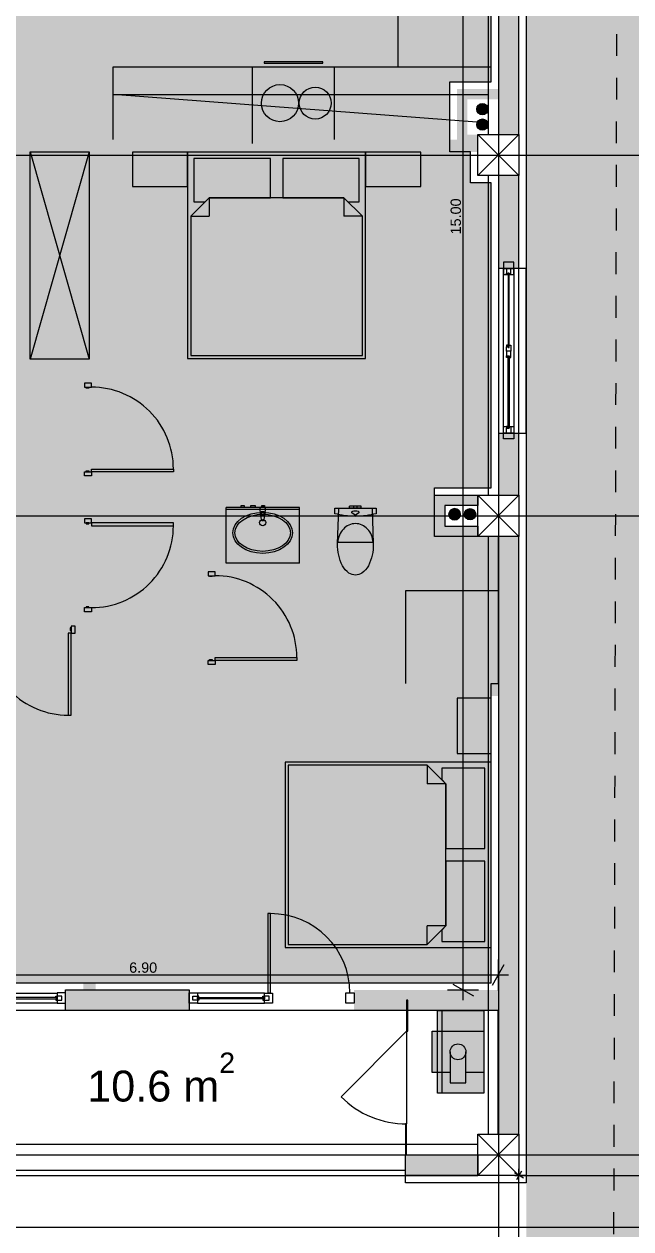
# Model space of a CAD drawing. Header units: millimetres. Extents: x 475616349 to 476941521, y 4620115302 to 4621446928.
# Drawn here: x 476534604 to 476540494, y 4620382345 to 4620394034 of the extents above; entities that cross this region are included whole.
import ezdxf

# ---------------------------------------------------------------- set-up
doc = ezdxf.new("R2010")
doc.units = ezdxf.units.MM
doc.header["$MEASUREMENT"] = 0
doc.set_wipeout_variables(frame=1)
doc.linetypes.add('Dashed', pattern=[423.333333, 211.666667, -211.666667])
doc.linetypes.add('Wipeout_Contour', pattern=[1000, 0, -1000])
for name, color, linetype, lineweight in [('2D Drafting - General_Pen_No__1_Pen_No__7', 7, 'Continuous', 0), ('2D Drafting - General_Pen_No__250_Pen_No__7_Pen_No__250', 7, 'Continuous', 0), ('2D Drafting - General_Pen_No__250_Pen_No__7_Pen_No__7', 7, 'Continuous', 0), ('2D Drafting - General_Pen_No__7_Pen_No__7_Pen_No__7', 7, 'Continuous', 0), ('Doors_Pen_No__7_Pen_No__7_Pen_No__7', 7, 'Continuous', 0), ('G-Anno-Nplt_Pen_No__151', 151, 'Continuous', 0), ('G-Anno-Nplt_Pen_No__4', 7, 'Continuous', 0), ('gegmebi_Pen_No__1_Pen_No__7', 7, 'Continuous', 0), ('Interior - Furniture _Pen_No__7', 7, 'Continuous', 0), ('kar-panjara_Pen_No__7_Pen_No__7_Pen_No__7', 7, 'Continuous', 0), ('New_0_Pen_No__5', 5, 'Continuous', 0), ('New_0_Pen_No__7', 7, 'Continuous', 0), ('New_2D Drafting - General_Pen_No__250_Pen_No__7_Pen_No__255', 255, 'Continuous', 0), ('New_2D Drafting - General_Pen_No__250_Pen_No__7_Pen_No__7', 7, 'Continuous', 0), ('New_Doors_Pen_No__7_Pen_No__7_Pen_No__250', 7, 'Continuous', 0), ('New_Interior - Furniture _Pen_No__250', 7, 'Continuous', 0), ('New_New_0_Pen_No__41_Pen_No__7', 7, 'Continuous', 0), ('New_New_Interior - Furniture _Pen_No__41_Pen_No__7', 7, 'Continuous', 0), ('New_reg_nak_Pen_No__250', 7, 'Continuous', 0), ('New_reg_nak_Pen_No__7', 7, 'Continuous', 0), ('New_Structural - Bearing_Pen_No__250', 7, 'Continuous', 0), ('New_zoma_Pen_No__1', 1, 'Continuous', 0), ('shaxtebi da milebi_Pen_No__1_Pen_No__1_Pen_No__1', 1, 'Continuous', 0), ('zoma_Pen_No__4', 7, 'Continuous', 0), ('zoma_Pen_No__5_Pen_No__5', 5, 'Continuous', 0)]:
    doc.layers.add(name, color=color, linetype=linetype, lineweight=lineweight)
for name, color, linetype, lineweight, true_color in [('New_0_Pen_No__26', 7, 'Continuous', 0, 0x719730), ('shaxtebi da milebi_Pen_No__5_Pen_No__250_Pen_No__252', 7, 'Continuous', 0, 0x666666), ('shaxtebi da milebi_Pen_No__5_Pen_No__5_Pen_No__252', 7, 'Continuous', 0, 0x666666)]:
    doc.layers.add(name, color=color, linetype=linetype, lineweight=lineweight, true_color=true_color)
doc.layers.add('New_zoma', color=7, linetype='Continuous')
doc.layers.add('zoma', color=7, linetype='Continuous')
doc.styles.add('GENERATED_STYLE_1', font='arial.ttf')
doc.styles.add('GENERATED_STYLE_2', font='arial.ttf')
doc.dimstyles.new('GENERATED_STYLE__34', dxfattribs={"dimtxt": 300, "dimasz": 64.421331, "dimexe": 0.18, "dimexo": 3, "dimgap": 0.09, "dimtad": 1, "dimtih": 1, "dimtoh": 1, "dimlfac": 0.001, "dimzin": 0, "dimdsep": 46, "dimtxsty": 'GENERATED_STYLE_1', "dimblk": 'ARROWHEAD_2', "dimblk1": 'ARROWHEAD_2', "dimblk2": 'ARROWHEAD_2', "dimcen": 0.09, "dimclrd": 1, "dimclre": 1, "dimclrt": 1, "dimadec": 0, "dimazin": 0, "dimtfac": 1, "dimtdec": 4, "dimtmove": 0, "dimatfit": 3, "dimfxl": 1, "dimtolj": 1, "dimtzin": 0, "dimarcsym": 0})
doc.dimstyles.new('GENERATED_STYLE__41', dxfattribs={"dimtxt": 100, "dimasz": 152, "dimexe": 0.18, "dimexo": 3, "dimgap": 0.09, "dimtad": 1, "dimtih": 1, "dimtoh": 1, "dimlfac": 0.001, "dimzin": 0, "dimdsep": 46, "dimtxsty": 'GENERATED_STYLE_2', "dimblk": 'ARROWHEAD_2', "dimblk1": 'ARROWHEAD_2', "dimblk2": 'ARROWHEAD_2', "dimcen": 0.09, "dimclrd": 7, "dimclre": 7, "dimclrt": 7, "dimadec": 0, "dimazin": 0, "dimtfac": 1, "dimtdec": 4, "dimtmove": 0, "dimatfit": 3, "dimfxl": 1, "dimtolj": 1, "dimtzin": 0, "dimarcsym": 0})
doc.dimstyles.new('GENERATED_STYLE__43', dxfattribs={"dimtxt": 100, "dimasz": 152, "dimexe": 0.18, "dimexo": 3, "dimgap": 0.09, "dimtad": 1, "dimlfac": 0.001, "dimzin": 0, "dimdsep": 46, "dimtxsty": 'GENERATED_STYLE_2', "dimblk": 'ARROWHEAD_2', "dimblk1": 'ARROWHEAD_2', "dimblk2": 'ARROWHEAD_2', "dimcen": 0.09, "dimclrd": 7, "dimclre": 7, "dimclrt": 7, "dimadec": 0, "dimazin": 0, "dimtfac": 1, "dimtdec": 4, "dimtmove": 0, "dimatfit": 3, "dimfxl": 1, "dimtolj": 1, "dimtzin": 0, "dimarcsym": 0})
doc.dimstyles.new('GENERATED_STYLE__53', dxfattribs={"dimtxt": 279.999995, "dimasz": 64.421331, "dimexe": 0.18, "dimexo": 3, "dimgap": 0.09, "dimtad": 1, "dimlfac": 0.001, "dimzin": 0, "dimdsep": 46, "dimtxsty": 'GENERATED_STYLE_1', "dimblk": 'ARROWHEAD_2', "dimblk1": 'ARROWHEAD_2', "dimblk2": 'ARROWHEAD_2', "dimcen": 0.09, "dimclrd": 1, "dimclre": 1, "dimclrt": 1, "dimadec": 0, "dimazin": 0, "dimtfac": 1, "dimtdec": 4, "dimtmove": 2, "dimatfit": 3, "dimfxl": 1, "dimtolj": 1, "dimtzin": 0, "dimarcsym": 0})

# ---------------------------------------------------------------- blocks, each defined once
blk = doc.blocks.new('*D1278', base_point=(476577134, 4620325126))
at = {"layer": 'New_zoma_Pen_No__1', "color": 1, "linetype": 'Continuous', "lineweight": 0, "transparency": 16777216}
for p, q in [((476539366, 4620382863), (476539407, 4620382863)), ((476539432, 4620382906), (476539383, 4620382821)), ((476539407, 4620382800), (476539407, 4620382927)), ((476539407, 4620382863), (476554645, 4620382863)), ((476554621, 4620382821), (476554670, 4620382906)), ((476554645, 4620382800), (476554645, 4620382927)), ((476554645, 4620382863), (476554687, 4620382863))]:
    blk.add_line(p, q, dxfattribs=at)
at = {"color": 254, "linetype": 'Wipeout_Contour', "lineweight": 0, "ltscale": 18579574511.3233, "transparency": 16777216}
blk.add_wipeout([(476546463, 4620382873), (476547589, 4620382873), (476547589, 4620383273), (476546463, 4620383273)], dxfattribs=at).dxf.layer = 'New_zoma'
at = {"layer": 'New_zoma_Pen_No__1', "color": 1, "lineweight": 0, "transparency": 16777216, "insert": (476546513, 4620382923), "char_height": 300, "attachment_point": 7, "style": 'GENERATED_STYLE_1'}
blk.add_mtext('\\A1;{\\pql;\\fArial|b0|i0|c0|p34;15.24}', dxfattribs=at)
blk = doc.blocks.new('ARROWHEAD_2')
at = {"color": 0, "linetype": 'Continuous', "lineweight": 0}
for p, q in [((0, 0), (-1, 0)), ((-0.378, -0.655), (0.378, 0.655))]:
    blk.add_line(p, q, dxfattribs=at)
blk = doc.blocks.new('*D1919', base_point=(476577134, 4620325126))
at = {"layer": 'zoma_Pen_No__4', "color": 7, "linetype": 'Continuous', "lineweight": 0, "transparency": 16777216}
for p, q in [((476532307, 4620384659), (476532307, 4620384959)), ((476539207, 4620384659), (476539207, 4620384959)), ((476532365, 4620384909), (476532250, 4620384709)), ((476539149, 4620384709), (476539265, 4620384909)), ((476532210, 4620384809), (476532307, 4620384809)), ((476532307, 4620384809), (476539207, 4620384809)), ((476539207, 4620384809), (476539305, 4620384809))]:
    blk.add_line(p, q, dxfattribs=at)
at = {"layer": 'zoma_Pen_No__4', "color": 7, "lineweight": 0, "transparency": 16777216, "insert": (476535624, 4620384829), "char_height": 100, "attachment_point": 7, "style": 'GENERATED_STYLE_2'}
blk.add_mtext('\\A1;{\\pql;\\fArial CYR|b0|i0|c204|p34;6.90}', dxfattribs=at)
blk = doc.blocks.new('*D1920', base_point=(476577134, 4620325126))
at = {"layer": 'zoma_Pen_No__4', "color": 7, "linetype": 'Continuous', "lineweight": 0, "transparency": 16777216}
for p, q in [((476538965, 4620399606), (476538765, 4620399721)), ((476538865, 4620399663), (476538865, 4620399761)), ((476539015, 4620399663), (476538715, 4620399663)), ((476538865, 4620384663), (476538865, 4620399663)), ((476539015, 4620384663), (476538715, 4620384663)), ((476538765, 4620384721), (476538965, 4620384606)), ((476538865, 4620384566), (476538865, 4620384663))]:
    blk.add_line(p, q, dxfattribs=at)
at = {"layer": 'zoma_Pen_No__4', "color": 7, "lineweight": 0, "transparency": 16777216, "insert": (476538845, 4620391993), "char_height": 100, "attachment_point": 7, "rotation": 90, "style": 'GENERATED_STYLE_2'}
blk.add_mtext('\\A1;{\\pql;\\fArial CYR|b0|i0|c204|p34;15.00}', dxfattribs=at)
blk = doc.blocks.new('*D2346', base_point=(476577134, 4620325126))
at = {"layer": 'New_zoma_Pen_No__1', "color": 1, "linetype": 'Continuous', "lineweight": 0, "transparency": 16777216}
for p, q in [((476539471, 4620382863), (476539344, 4620382863)), ((476539450, 4620382839), (476539365, 4620382888)), ((476539407, 4620382863), (476539407, 4620382905)), ((476539407, 4620376864), (476539407, 4620382863)), ((476539471, 4620376864), (476539344, 4620376864)), ((476539365, 4620376889), (476539450, 4620376840)), ((476539407, 4620376823), (476539407, 4620376864))]:
    blk.add_line(p, q, dxfattribs=at)
at = {"color": 254, "linetype": 'Wipeout_Contour', "lineweight": 0, "ltscale": 18579562247.17355, "transparency": 16777216}
blk.add_wipeout([(476539401, 4620380375), (476539401, 4620381220), (476539021, 4620381220), (476539021, 4620380375)], dxfattribs=at).dxf.layer = 'New_zoma'
at = {"layer": 'New_zoma_Pen_No__1', "color": 1, "lineweight": 0, "transparency": 16777216, "insert": (476539351, 4620380425), "char_height": 280, "attachment_point": 7, "rotation": 90, "style": 'GENERATED_STYLE_1'}
blk.add_mtext('\\A1;{\\pql;\\fArial|b0|i0|c0|p34;6.00}', dxfattribs=at)

msp = doc.modelspace()

# ---------------------------------------------------------------- hatches: boundary and pattern name
at = {"layer": '2D Drafting - General_Pen_No__250_Pen_No__7_Pen_No__7', "linetype": 'Continuous', "lineweight": 0}
for points in [[(476539407.131, 4620399463.476), (476539407.131, 4620392963.476), (476539207.131, 4620392963.476), (476539207.131, 4620399463.476)], [(476538807.131, 4620393403.664), (476538807.131, 4620392960.516), (476538807.131, 4620392860.353), (476539007.131, 4620392860.353), (476539007.131, 4620392960.516), (476538907.131, 4620392960.516), (476538907.131, 4620393013.476), (476538907.131, 4620393113.476), (476538907.131, 4620393303.476), (476539207.131, 4620393303.476), (476539207.131, 4620393403.664)], [(476539207.131, 4620392563.476), (476539407.131, 4620392563.476), (476539407.131, 4620391663.731), (476539207.131, 4620391663.731)], [(476539207.131, 4620390063.729), (476539407.131, 4620390063.729), (476539407.131, 4620389463.476), (476539207.131, 4620389463.476)], [(476538687.131, 4620389463.476), (476539007.131, 4620389463.476), (476539007.131, 4620389363.564), (476538687.131, 4620389363.564), (476538687.131, 4620389163.476), (476539007.131, 4620389163.476), (476539007.131, 4620389063.476), (476538687.131, 4620389063.476), (476538586.943, 4620389063.476), (476538586.943, 4620389463.476)], [(476539207.131, 4620389063.476), (476539407.131, 4620389063.476), (476539407.131, 4620383263.476), (476539207.131, 4620383263.476)], [(476536206.514, 4620384663.472), (476536206.514, 4620384463.472), (476535006.703, 4620384463.472), (476535006.703, 4620384663.472)], [(476537806.514, 4620384463.472), (476539206.939, 4620384463.472), (476539206.939, 4620384663.472), (476537806.514, 4620384663.472)], [(476538317.142, 4620384563.476), (476538317.142, 4620384263.472), (476538327.142, 4620384263.472), (476538327.142, 4620384563.476)], [(476538307.131, 4620383363.473), (476538307.131, 4620383063.476), (476538317.131, 4620383063.476), (476538317.131, 4620383363.473)], [(476539007.131, 4620382863.476), (476538307.13, 4620382863.476), (476538307.13, 4620383063.476), (476539007.131, 4620383063.476)]]:
    msp.add_hatch(color=7, dxfattribs=at).paths.add_polyline_path(points)
at = {"layer": 'G-Anno-Nplt_Pen_No__151', "linetype": 'Continuous', "lineweight": 0, "true_color": 0x1f2f3f}
h = msp.add_hatch(color=169, dxfattribs=at)
h.paths.add_polyline_path([(476528307.131, 4620392663.476), (476528307.131, 4620389115.315), (476528377.131, 4620389115.315), (476528377.131, 4620383133.477), (476532037.131, 4620383133.477), (476532037.131, 4620383333.476), (476532237.131, 4620383333.476), (476532237.131, 4620384733.472), (476539137.131, 4620384733.472), (476539137.131, 4620387635.125), (476539207.131, 4620387635.125), (476539207.131, 4620389063.476), (476538586.943, 4620389063.476), (476538586.943, 4620389463.476), (476538586.943, 4620389533.476), (476539137.131, 4620389533.476), (476539137.131, 4620391557.784), (476539137.13, 4620392493.476), (476538937.131, 4620392493.476), (476538937.131, 4620392793.476), (476538737.131, 4620392793.476), (476538737.131, 4620393473.664), (476539137.13, 4620393473.664), (476539137.13, 4620399393.476), (476538937.131, 4620399393.476), (476538937.131, 4620399593.476), (476532577.131, 4620399593.476), (476532577.131, 4620392493.476), (476532397.131, 4620392493.476), (476532397.131, 4620392563.476), (476532206.863, 4620392563.476), (476532206.863, 4620392493.476), (476532206.863, 4620392266.734), (476531516.943, 4620392266.734), (476531516.943, 4620392663.476)])
h.paths.add_polyline_path([(476532507.131, 4620389063.476), (476532107.131, 4620389063.476), (476532107.131, 4620389463.476), (476532507.131, 4620389463.476)], flags=0)
at = {"layer": 'New_0_Pen_No__26', "linetype": 'Continuous', "lineweight": 0, "true_color": 0x384b18}
msp.add_hatch(color=79, dxfattribs=at).paths.add_polyline_path([(476554621.262, 4620445127.86), (476554627.882, 4620427983.348), (476538655.719, 4620427983.348), (476538655.719, 4620411683.348), (476554634.177, 4620411683.348), (476554637.714, 4620402523.13), (476554637.714, 4620380629.903), (476554637.272, 4620380629.903), (476554637.272, 4620378487.838, 0.012949757), (476553804.15, 4620378271.508, 0.061605958), (476550847.134, 4620377022.491), (476549280.082, 4620377022.491), (476539477.266, 4620377022.491), (476539477.211, 4620377022.491), (476528156.706, 4620377022.491), (476528156.706, 4620378552.269), (476539477.211, 4620378552.269), (476539477.211, 4620402523.13), (476532559.361, 4620402523.13), (476532559.361, 4620405717.052), (476490207.131, 4620405717.052), (476490207.131, 4620382163.476), (476485007.131, 4620382163.476), (476485007.131, 4620399770.68), (476441070.077, 4620399703.088, 0.040161798), (476444555.829, 4620400662.295, 0.026378818), (476450039.377, 4620403806.626, -0.031584176), (476452329.654, 4620405148.68, -0.096554113), (476454761.329, 4620405830.845, -0.037323798), (476456074.046, 4620405778.977, 0.000164223), (476456161.232, 4620405771.204, -0.000161508), (476456661.221, 4620405726.669, 0.010041272), (476460059.237, 4620405468.714, 0.030532622), (476463445.496, 4620405485.978, 0.073978584), (476468812.366, 4620406698.571, 0.061098294), (476473637.678, 4620409337.124, 0.02942608), (476476504.423, 4620411584.525, -0.145345202), (476478694.386, 4620415617.728), (476474783.207, 4620412952.901), (476471431.333, 4620410366.698, -0.060393974), (476467052.905, 4620408340.791, -0.09284429), (476459719.435, 4620407399.344, -0.040060251), (476456543.928, 4620407838.659, 0.228490375), (476448426.393, 4620405279.532, -0.167315252), (476438181.777, 4620401541.636, 0.134662448), (476431515.761, 4620400412.693, -0.082567786), (476428669.28, 4620399472.363, 0.091919875), (476424320.48, 4620397929.117, 0.035544569), (476422723.454, 4620396847.311, 0.008617236), (476421873.73, 4620396182.552, 0.00798598), (476421107.131, 4620395540.678, 0.012605413), (476419939.947, 4620394478.66, -0.182506676), (476417341.592, 4620392672.18, 0.016621804), (476405995.412, 4620390627.056), (476404013.581, 4620390445.613, 0.232278455), (476399242.9, 4620387482.791, -0.227844715), (476396858.731, 4620385351.063, 0.238962173), (476387731.793, 4620374868.355), (476375958.075, 4620374868.355), (476371235.274, 4620380118.079)])
at = {"layer": 'New_2D Drafting - General_Pen_No__250_Pen_No__7_Pen_No__255', "linetype": 'Continuous', "lineweight": 0}
for points in [[(476539065.511, 4620384463.471), (476538615.511, 4620384463.471), (476538615.511, 4620383663.471), (476539065.511, 4620383663.471)], [(476539065.511, 4620384263.472), (476538565.511, 4620384263.468), (476538565.515, 4620383863.472), (476538738.5, 4620383863.474), (476538738.501, 4620383763.471), (476538892.527, 4620383763.472), (476538892.526, 4620383863.475), (476539065.515, 4620383863.477)]]:
    msp.add_hatch(color=255, dxfattribs=at).paths.add_polyline_path(points)
at = {"layer": 'New_2D Drafting - General_Pen_No__250_Pen_No__7_Pen_No__7', "linetype": 'Continuous', "lineweight": 0}
for points in [[(476536284.078, 4620392913.476), (476539007.131, 4620392913.476), (476539007.131, 4620392793.476), (476533972.409, 4620392793.476), (476533972.409, 4620392913.476)], [(476534664.207, 4620390784.316), (476534664.207, 4620392793.476), (476534544.207, 4620392793.476), (476534544.207, 4620390784.316), (476534465.224, 4620390784.316), (476533969.07, 4620390784.316), (476533969.07, 4620390660.856), (476534465.224, 4620390660.856), (476535171.411, 4620390660.856), (476535171.411, 4620390550.856), (476535291.227, 4620390550.856), (476535291.227, 4620390660.856), (476535291.227, 4620390784.316)], [(476538586.943, 4620389343.476), (476538586.943, 4620389463.476), (476535292.961, 4620389463.476), (476535292.961, 4620389651.041), (476535173.781, 4620389651.041), (476535173.781, 4620389463.476), (476535173.44, 4620389463.476), (476535173.44, 4620389343.476), (476535173.781, 4620389343.476), (476535173.781, 4620389233.385), (476535292.961, 4620389233.385), (476535292.961, 4620389343.476), (476536335.667, 4620389343.476), (476536335.667, 4620388721.516), (476536506.63, 4620388721.516), (476536506.63, 4620389343.476)], [(476535298.099, 4620388333.395), (476535298.099, 4620384463.472), (476535178.099, 4620384463.472), (476535178.099, 4620388103.075), (476535099.115, 4620388103.075), (476535099.115, 4620388223.075), (476535178.099, 4620388223.075), (476535178.099, 4620388333.395)], [(476539207.131, 4620387635.125), (476539207.131, 4620387515.125), (476536334.811, 4620387515.125), (476536335.146, 4620387635.125), (476536335.667, 4620387635.125), (476536335.667, 4620387821.516), (476536506.63, 4620387821.516), (476536506.63, 4620387635.125)]]:
    msp.add_hatch(color=7, dxfattribs=at).paths.add_polyline_path(points)
at = {"layer": 'shaxtebi da milebi_Pen_No__1_Pen_No__1_Pen_No__1', "linetype": 'Continuous', "lineweight": 0}
for points in [[(476539052.131, 4620393113.476, 1), (476539052.131, 4620393003.476, 1)], [(476538877.131, 4620389278.353, 1), (476538987.131, 4620389278.353, 1)]]:
    msp.add_hatch(color=1, dxfattribs=at).paths.add_polyline_path(points)
at = {"layer": 'shaxtebi da milebi_Pen_No__5_Pen_No__5_Pen_No__252', "linetype": 'Continuous', "lineweight": 0, "true_color": 0x666666}
for points in [[(476539052.131, 4620393263.476, -1), (476539052.131, 4620393153.476, -1)], [(476538837.131, 4620389278.353, -1), (476538727.131, 4620389278.353, -1)]]:
    msp.add_hatch(color=251, dxfattribs=at).paths.add_polyline_path(points)

# ---------------------------------------------------------------- linework, layer by layer
at = {"layer": '2D Drafting - General_Pen_No__1_Pen_No__7', "color": 7, "linetype": 'Continuous', "lineweight": 0}
for p, q in [((476539407.131, 4620392563.476), (476539007.131, 4620392963.476)), ((476539007.131, 4620392563.476), (476539407.131, 4620392963.476)), ((476539407.131, 4620389063.476), (476539007.131, 4620389463.476)), ((476539007.131, 4620389063.476), (476539407.131, 4620389463.476)), ((476539407.131, 4620382863.476), (476539007.131, 4620383263.476)), ((476539007.131, 4620382863.476), (476539407.131, 4620383263.476))]:
    msp.add_line(p, q, dxfattribs=at)
at = {"layer": '2D Drafting - General_Pen_No__1_Pen_No__7', "color": 7, "linetype": 'Continuous', "lineweight": 0, "flags": 128}
for points in [[(476539407.131, 4620392963.476), (476539407.131, 4620399463.476), (476539107.131, 4620399463.476), (476539107.131, 4620392963.476)], [(476539407.131, 4620392563.476), (476539007.131, 4620392563.476), (476539007.131, 4620392963.476), (476539407.131, 4620392963.476)], [(476539407.131, 4620389463.476), (476539407.131, 4620392563.476), (476539107.131, 4620392563.476), (476539107.131, 4620389463.476)], [(476539407.131, 4620389063.476), (476539007.131, 4620389063.476), (476539007.131, 4620389463.476), (476539407.131, 4620389463.476)], [(476539407.131, 4620383263.476), (476539407.131, 4620389063.476), (476539107.131, 4620389063.476), (476539107.131, 4620383263.476)], [(476539407.131, 4620382863.476), (476539007.131, 4620382863.476), (476539007.131, 4620383263.476), (476539407.131, 4620383263.476)], [(476532507.131, 4620382863.476), (476539007.131, 4620382863.476), (476539007.131, 4620383163.476), (476532507.131, 4620383163.476)]]:
    msp.add_lwpolyline(points, close=True, dxfattribs=at)
at = {"layer": '2D Drafting - General_Pen_No__250_Pen_No__7_Pen_No__250', "color": 7, "linetype": 'Continuous', "lineweight": 0, "flags": 128}
for points in [[(476538687.131, 4620389463.476), (476539007.131, 4620389463.476), (476539007.131, 4620389363.564), (476538687.131, 4620389363.564), (476538687.131, 4620389163.476), (476539007.131, 4620389163.476), (476539007.131, 4620389063.476), (476538687.131, 4620389063.476), (476538586.943, 4620389063.476), (476538586.943, 4620389463.476)], [(476538317.142, 4620384563.476), (476538317.142, 4620384263.472), (476538327.142, 4620384263.472), (476538327.142, 4620384563.476)], [(476538307.131, 4620383363.473), (476538307.131, 4620383063.476), (476538317.131, 4620383063.476), (476538317.131, 4620383363.473)], [(476539007.131, 4620382863.476), (476538307.13, 4620382863.476), (476538307.13, 4620383063.476), (476539007.131, 4620383063.476)]]:
    msp.add_lwpolyline(points, close=True, dxfattribs=at)
at = {"layer": '2D Drafting - General_Pen_No__250_Pen_No__7_Pen_No__7', "color": 7, "linetype": 'Continuous', "lineweight": 0, "flags": 128}
msp.add_lwpolyline([(476536206.514, 4620384663.472), (476536206.514, 4620384463.472), (476535006.703, 4620384463.472), (476535006.703, 4620384663.472)], close=True, dxfattribs=at)
at = {"layer": '2D Drafting - General_Pen_No__7_Pen_No__7_Pen_No__7', "color": 7, "linetype": 'Continuous', "lineweight": 0, "flags": 128}
for points in [[(476534926.701, 4620384533.985), (476534276.701, 4620384534.013), (476534276.706, 4620384633.952), (476534926.706, 4620384633.924)], [(476536286.514, 4620384534.003), (476536936.514, 4620384534.031), (476536936.51, 4620384633.97), (476536286.51, 4620384633.942)]]:
    msp.add_lwpolyline(points, close=True, dxfattribs=at)
at = {"layer": '2D Drafting - General_Pen_No__7_Pen_No__7_Pen_No__7', "color": 7, "linetype": 'Continuous', "lineweight": 0}
for centre, radius, start, end in [((476535259.19, 4620389717.217), 794.311, 359.9985136, 90.0001951), ((476535259.19, 4620389167.209), 794.311, 269.9998049, 0.0014864), ((476536457.635, 4620387887.692), 794.311, 359.9985136, 90.0001951), ((476535032.939, 4620388123.61), 794.311, 179.9998049, 270.0014864), ((476536996.199, 4620384633.983), 770.311, 0.005711, 90.0025313)]:
    msp.add_arc(centre, radius, start, end, dxfattribs=at)
at = {"layer": 'Doors_Pen_No__7_Pen_No__7_Pen_No__7', "color": 7, "linetype": 'Continuous', "lineweight": 0, "flags": 128}
for points in [[(476535191.455, 4620390551.041), (476535191.454, 4620390511.53), (476535259.187, 4620390511.528), (476535259.188, 4620390551.039)], [(476535205.854, 4620390502.641), (476535205.854, 4620390511.53), (476535232.521, 4620390511.529), (476535232.521, 4620390502.64)], [(476535191.455, 4620389651.041), (476535191.456, 4620389690.552), (476535259.189, 4620389690.551), (476535259.188, 4620389651.039)], [(476535205.856, 4620389690.552), (476535205.856, 4620389699.441), (476535232.523, 4620389699.44), (476535232.523, 4620389690.551)], [(476535259.189, 4620389690.551), (476535259.19, 4620389717.217), (476536053.501, 4620389717.197), (476536053.501, 4620389690.53)], [(476535191.455, 4620389233.385), (476535191.456, 4620389193.874), (476535259.189, 4620389193.875), (476535259.188, 4620389233.386)], [(476535205.856, 4620389193.874), (476535205.856, 4620389184.985), (476535232.523, 4620389184.986), (476535232.523, 4620389193.875)], [(476535259.189, 4620389193.875), (476535259.19, 4620389167.209), (476536053.501, 4620389167.229), (476536053.501, 4620389193.896)], [(476536389.9, 4620388721.516), (476536389.898, 4620388682.005), (476536457.632, 4620388682.003), (476536457.633, 4620388721.514)], [(476536404.298, 4620388673.115), (476536404.298, 4620388682.004), (476536430.965, 4620388682.004), (476536430.965, 4620388673.115)], [(476535191.455, 4620388333.385), (476535191.454, 4620388372.896), (476535259.187, 4620388372.898), (476535259.188, 4620388333.386)], [(476535205.854, 4620388381.785), (476535205.854, 4620388372.896), (476535232.521, 4620388372.897), (476535232.521, 4620388381.786)], [(476535059.606, 4620388123.611), (476535032.939, 4620388123.61), (476535032.96, 4620387329.299), (476535059.626, 4620387329.3)], [(476535059.605, 4620388176.944), (476535050.716, 4620388176.944), (476535050.716, 4620388150.277), (476535059.605, 4620388150.277)], [(476535099.115, 4620388191.345), (476535059.604, 4620388191.344), (476535059.606, 4620388123.611), (476535099.117, 4620388123.612)], [(476536457.634, 4620387861.025), (476536457.635, 4620387887.692), (476537251.946, 4620387887.671), (476537251.945, 4620387861.004)], [(476536389.899, 4620387821.516), (476536389.9, 4620387861.027), (476536457.634, 4620387861.025), (476536457.633, 4620387821.514)], [(476536404.3, 4620387861.026), (476536404.301, 4620387869.915), (476536430.967, 4620387869.915), (476536430.967, 4620387861.026)], [(476536969.532, 4620384633.982), (476536996.199, 4620384633.983), (476536996.165, 4620385404.295), (476536969.498, 4620385404.293)]]:
    msp.add_lwpolyline(points, close=True, dxfattribs=at)
at = {"layer": 'G-Anno-Nplt_Pen_No__4', "color": 7, "linetype": 'Continuous', "lineweight": 0, "flags": 128}
msp.add_lwpolyline([(476532237.131, 4620384733.472), (476539137.131, 4620384733.472), (476539137.131, 4620387635.125), (476539207.131, 4620387635.125), (476539207.131, 4620389063.476), (476538586.943, 4620389063.476), (476538586.943, 4620389463.476), (476538586.943, 4620389533.476), (476539137.131, 4620389533.476), (476539137.131, 4620391557.784), (476539137.13, 4620392493.476), (476538937.131, 4620392493.476), (476538937.131, 4620392793.476), (476538737.131, 4620392793.476), (476538737.131, 4620393473.664), (476539137.13, 4620393473.664), (476539137.13, 4620399393.476)], dxfattribs=at)
at = {"layer": 'gegmebi_Pen_No__1_Pen_No__7', "color": 7, "linetype": 'Continuous', "lineweight": 0, "flags": 128}
for points in [[(476538738.5, 4620383863.474), (476538565.515, 4620383863.472), (476538565.511, 4620384263.468), (476539065.511, 4620384263.472), (476539065.515, 4620383863.477), (476538892.526, 4620383863.475)], [(476538738.498, 4620384063.472), (476538738.501, 4620383763.471), (476538892.527, 4620383763.472), (476538892.524, 4620384063.473)]]:
    msp.add_lwpolyline(points, dxfattribs=at)
at = {"layer": 'kar-panjara_Pen_No__7_Pen_No__7_Pen_No__7', "color": 7, "linetype": 'Continuous', "lineweight": 0, "flags": 128}
for points in [[(476539357.179, 4620391604.057), (476539357.179, 4620391724.057), (476539257.179, 4620391724.057), (476539257.179, 4620391604.057)], [(476539257.18, 4620390063.729), (476539257.235, 4620391663.731), (476539357.18, 4620391663.731), (476539357.125, 4620390063.729)], [(476539287.295, 4620391663.731), (476539287.295, 4620391618.731), (476539302.295, 4620391618.731), (476539312.295, 4620391618.731), (476539312.295, 4620391604.057), (476539327.295, 4620391604.057), (476539327.295, 4620391663.731)], [(476539287.295, 4620391604.057), (476539287.295, 4620391618.731), (476539302.295, 4620391618.731), (476539302.295, 4620391604.057)], [(476539302.295, 4620391618.731), (476539302.295, 4620390894.891), (476539312.295, 4620390894.891), (476539312.295, 4620391618.731)], [(476539287.295, 4620390859.159), (476539287.295, 4620390904.159), (476539302.295, 4620390904.159), (476539312.295, 4620390904.159), (476539312.295, 4620390919.159), (476539327.295, 4620390919.159), (476539327.295, 4620390859.159)], [(476539287.295, 4620390919.159), (476539287.295, 4620390904.159), (476539302.295, 4620390904.159), (476539302.295, 4620390919.159)], [(476539287.295, 4620390859.159), (476539287.295, 4620390814.159), (476539302.295, 4620390814.159), (476539312.295, 4620390814.159), (476539312.295, 4620390799.159), (476539327.295, 4620390799.159), (476539327.295, 4620390859.159)], [(476539287.295, 4620390799.159), (476539287.295, 4620390814.159), (476539302.295, 4620390814.159), (476539302.295, 4620390799.159)], [(476539302.295, 4620390114.159), (476539302.295, 4620390814.159), (476539312.295, 4620390814.159), (476539312.295, 4620390114.159)], [(476539357.179, 4620390129.159), (476539357.179, 4620390009.159), (476539257.179, 4620390009.159), (476539257.179, 4620390129.159)], [(476539287.295, 4620390063.729), (476539287.295, 4620390114.159), (476539302.295, 4620390114.159), (476539312.295, 4620390114.159), (476539312.295, 4620390129.159), (476539327.295, 4620390129.159), (476539327.295, 4620390063.729)], [(476539287.295, 4620390129.159), (476539287.295, 4620390114.159), (476539302.295, 4620390114.159), (476539302.295, 4620390129.159)], [(476534926.701, 4620384533.985), (476535006.701, 4620384533.981), (476535006.706, 4620384633.981), (476534926.706, 4620384633.985)], [(476536286.514, 4620384534.003), (476536206.514, 4620384533.999), (476536206.51, 4620384633.999), (476536286.51, 4620384634.003)], [(476537016.514, 4620384533.974), (476536936.514, 4620384533.97), (476536936.51, 4620384633.97), (476537016.51, 4620384633.974)], [(476537806.514, 4620384534.052), (476537726.514, 4620384534.048), (476537726.51, 4620384634.048), (476537806.51, 4620384634.052)], [(476534926.704, 4620384588.924), (476534276.704, 4620384588.952), (476534276.703, 4620384578.952), (476534926.703, 4620384578.924)], [(476534971.704, 4620384603.922), (476534926.704, 4620384603.924), (476534926.704, 4620384588.924), (476534926.703, 4620384578.924), (476534911.703, 4620384578.924), (476534911.703, 4620384563.924), (476534971.703, 4620384563.922)], [(476534911.704, 4620384603.924), (476534926.704, 4620384603.924), (476534926.704, 4620384588.924), (476534911.704, 4620384588.924)], [(476536241.511, 4620384603.94), (476536286.511, 4620384603.942), (476536286.512, 4620384588.942), (476536286.512, 4620384578.942), (476536301.512, 4620384578.942), (476536301.513, 4620384563.942), (476536241.513, 4620384563.94)], [(476536301.511, 4620384603.942), (476536286.511, 4620384603.942), (476536286.512, 4620384588.942), (476536301.512, 4620384588.942)], [(476536286.512, 4620384588.942), (476536936.512, 4620384588.97), (476536936.512, 4620384578.97), (476536286.512, 4620384578.942)], [(476536921.511, 4620384603.97), (476536936.511, 4620384603.97), (476536936.512, 4620384588.97), (476536921.512, 4620384588.97)], [(476536981.511, 4620384603.972), (476536936.511, 4620384603.97), (476536936.512, 4620384588.97), (476536936.512, 4620384578.97), (476536921.512, 4620384578.97), (476536921.513, 4620384563.97), (476536981.513, 4620384563.972)]]:
    msp.add_lwpolyline(points, close=True, dxfattribs=at)
at = {"layer": 'New_0_Pen_No__7', "color": 7, "linetype": 'Continuous', "lineweight": 0}
for points in [[(476538236.132, 4620393618.602), (476538236.132, 4620395533.712)], [(476535468.181, 4620392913.476), (476535468.181, 4620393418.602), (476535468.181, 4620393618.602), (476539137.13, 4620393618.602)], [(476536818.228, 4620393618.602), (476536818.228, 4620392874.945)], [(476537618.228, 4620392913.476), (476537618.228, 4620393618.602)], [(476539041.431, 4620393080.713), (476535468.181, 4620393352.285)], [(476535468.181, 4620393352.285), (476539107.131, 4620393352.285)], [(476534664.207, 4620392793.476), (476535236.005, 4620390784.316)], [(476535236.005, 4620392793.476), (476534664.207, 4620390784.316)], [(476539207.131, 4620387635.125), (476539207.131, 4620388535.125), (476538307.131, 4620388535.125), (476538307.131, 4620387635.125)]]:
    msp.add_lwpolyline(points, dxfattribs=at)
for points in [[(476537503.719, 4620393653.255), (476537503.719, 4620393668.085), (476536934.246, 4620393668.085), (476536934.246, 4620393653.255)], [(476534664.207, 4620390784.316), (476534664.207, 4620392793.476), (476535236.005, 4620392793.476), (476535236.005, 4620390784.316)]]:
    msp.add_lwpolyline(points, close=True, dxfattribs=at)
for centre, radius in [((476537087.809, 4620393267.174), 179.972), ((476537429.947, 4620393267.174), 154.555)]:
    msp.add_circle(centre, radius, dxfattribs=at)
at = {"layer": 'New_Doors_Pen_No__7_Pen_No__7_Pen_No__250', "color": 7, "linetype": 'Continuous', "lineweight": 0, "flags": 128}
msp.add_lwpolyline([(476538307.13, 4620382912.601), (476532507.131, 4620382912.601)], dxfattribs=at)
at = {"layer": 'New_Interior - Furniture _Pen_No__250', "color": 7, "linetype": 'Continuous', "lineweight": 0, "flags": 128}
msp.add_lwpolyline([(476532507.131, 4620384463.472), (476532507.131, 4620382863.476), (476539007.131, 4620382863.476), (476539007.131, 4620383263.476), (476539206.939, 4620383263.476), (476539206.939, 4620384463.472)], close=True, dxfattribs=at)
at = {"layer": 'New_New_0_Pen_No__41_Pen_No__7', "color": 7, "linetype": 'Continuous', "lineweight": 0}
for p, q in [((476536191.277, 4620392789.849), (476535655.289, 4620392789.849)), ((476535655.289, 4620392789.849), (476535655.289, 4620392459.267)), ((476536191.277, 4620392459.267), (476536191.277, 4620392789.849)), ((476537917.917, 4620392789.849), (476536191.277, 4620392789.849)), ((476536191.277, 4620392789.849), (476536191.277, 4620390789.849)), ((476538453.905, 4620392789.849), (476537917.917, 4620392789.849)), ((476537917.917, 4620392789.849), (476537917.917, 4620392459.267)), ((476537917.917, 4620390789.849), (476537917.917, 4620392789.849)), ((476538453.905, 4620392459.267), (476538453.905, 4620392789.849)), ((476535655.289, 4620392459.267), (476536191.277, 4620392459.267)), ((476537917.917, 4620392459.267), (476538453.905, 4620392459.267)), ((476536401.277, 4620392349.849), (476536221.277, 4620392169.849)), ((476537054.597, 4620392349.849), (476536401.277, 4620392349.849)), ((476536401.277, 4620392349.849), (476536401.277, 4620392169.849)), ((476537707.917, 4620392349.849), (476537054.597, 4620392349.849)), ((476537887.917, 4620392169.849), (476537707.917, 4620392349.849)), ((476537707.917, 4620392349.849), (476537707.917, 4620392169.849)), ((476536221.277, 4620392169.849), (476536221.277, 4620390819.849)), ((476536221.277, 4620392169.849), (476536401.277, 4620392169.849)), ((476537887.917, 4620392169.849), (476537707.917, 4620392169.849)), ((476537887.917, 4620390819.849), (476537887.917, 4620392169.849)), ((476536221.277, 4620390819.849), (476537054.597, 4620390819.849)), ((476537054.597, 4620390819.849), (476537887.917, 4620390819.849)), ((476536191.277, 4620390789.849), (476537917.917, 4620390789.849)), ((476537779.823, 4620389358.04), (476537763.128, 4620389358.04)), ((476537763.128, 4620389338.04), (476537763.128, 4620389358.04)), ((476537779.823, 4620389338.04), (476537763.128, 4620389338.04)), ((476537804.128, 4620389358.04), (476537779.823, 4620389358.04)), ((476537804.128, 4620389338.04), (476537779.823, 4620389338.04)), ((476537808.714, 4620389277.513), (476537786.242, 4620389292.494)), ((476537808.815, 4620389358.04), (476537804.128, 4620389358.04)), ((476537804.128, 4620389338.04), (476537804.128, 4620389358.04)), ((476537808.815, 4620389338.04), (476537804.128, 4620389338.04)), ((476537820.128, 4620389358.04), (476537808.815, 4620389358.04)), ((476537820.128, 4620389338.04), (476537808.815, 4620389338.04)), ((476537831.442, 4620389358.04), (476537820.128, 4620389358.04)), ((476537831.442, 4620389338.04), (476537820.128, 4620389338.04)), ((476537836.128, 4620389358.04), (476537831.442, 4620389358.04)), ((476537836.128, 4620389338.04), (476537831.442, 4620389338.04)), ((476537854.015, 4620389292.494), (476537831.543, 4620389277.513)), ((476537836.128, 4620389338.04), (476537836.128, 4620389358.04)), ((476537860.433, 4620389358.04), (476537836.128, 4620389358.04)), ((476537860.433, 4620389338.04), (476537836.128, 4620389338.04)), ((476537848.838, 4620389305.904), (476537848.788, 4620389305.904)), ((476537877.128, 4620389358.04), (476537860.433, 4620389358.04)), ((476537877.128, 4620389338.04), (476537860.433, 4620389338.04)), ((476537877.128, 4620389338.04), (476537877.128, 4620389358.04)), ((476537992.133, 4620389005.329), (476537648.123, 4620389005.329)), ((476538806.549, 4620387495.531), (476538806.549, 4620386957.684)), ((476539137.131, 4620387495.531), (476538806.549, 4620387495.531)), ((476539137.131, 4620386957.684), (476539137.131, 4620387495.531)), ((476538806.549, 4620386957.684), (476539137.131, 4620386957.684)), ((476537137.131, 4620386874.557), (476537137.131, 4620385074.557)), ((476539137.131, 4620386874.557), (476537137.131, 4620386874.557)), ((476538517.131, 4620386844.557), (476537167.131, 4620386844.557)), ((476537167.131, 4620386844.557), (476537167.131, 4620385974.557)), ((476538697.131, 4620386664.557), (476538517.131, 4620386844.557)), ((476538517.131, 4620386844.557), (476538517.131, 4620386664.557)), ((476539137.131, 4620385074.557), (476539137.131, 4620386874.557)), ((476538697.131, 4620386664.557), (476538517.131, 4620386664.557)), ((476538697.131, 4620385974.557), (476538697.131, 4620386664.557)), ((476537167.131, 4620385974.557), (476537167.131, 4620385104.557)), ((476538697.131, 4620385284.557), (476538697.131, 4620385974.557)), ((476538517.131, 4620385104.557), (476538697.131, 4620385284.557)), ((476538517.131, 4620385104.557), (476538517.131, 4620385284.557)), ((476538697.131, 4620385284.557), (476538517.131, 4620385284.557)), ((476537137.131, 4620385074.557), (476539137.131, 4620385074.557)), ((476537167.131, 4620385104.557), (476538517.131, 4620385104.557))]:
    msp.add_line(p, q, dxfattribs=at)
at = {"layer": 'New_New_0_Pen_No__41_Pen_No__7', "color": 7, "linetype": 'Continuous', "lineweight": 0, "flags": 128}
for points in [[(476536994.597, 4620392349.849), (476536994.597, 4620392729.849), (476536251.277, 4620392729.849), (476536251.277, 4620392309.849), (476536361.277, 4620392309.849), (476536401.277, 4620392349.849)], [(476537707.917, 4620392349.849), (476537747.917, 4620392309.849), (476537857.917, 4620392309.849), (476537857.917, 4620392729.849), (476537114.597, 4620392729.849), (476537114.597, 4620392349.849)], [(476537947.664, 4620389268.185), (476537922.628, 4620389264.548), (476537897.279, 4620389261.707), (476537871.694, 4620389259.672), (476537845.951, 4620389258.448), (476537820.128, 4620389258.04), (476537794.306, 4620389258.448), (476537768.563, 4620389259.672), (476537742.978, 4620389261.707), (476537717.628, 4620389264.548), (476537692.593, 4620389268.185), (476537667.948, 4620389272.608), (476537643.768, 4620389277.803), (476537620.128, 4620389283.754), (476537620.128, 4620389338.04), (476538020.128, 4620389338.04), (476538020.128, 4620389283.754), (476537996.489, 4620389277.803), (476537972.309, 4620389272.608)], [(476537659.128, 4620389338.04), (476537981.128, 4620389338.04), (476537992.628, 4620388990.365), (476537992.817, 4620388962.986), (476537991.25, 4620388935.651), (476537987.934, 4620388908.473), (476537982.884, 4620388881.562), (476537976.118, 4620388855.031), (476537967.666, 4620388828.989), (476537957.563, 4620388803.541), (476537945.849, 4620388778.793), (476537933.471, 4620388758.368), (476537918.743, 4620388739.567), (476537901.876, 4620388722.658), (476537883.111, 4620388707.883), (476537868.63, 4620388699.501), (476537853.082, 4620388693.319), (476537836.799, 4620388689.472), (476537820.128, 4620388688.04), (476537803.458, 4620388689.472), (476537787.175, 4620388693.319), (476537771.627, 4620388699.501), (476537757.146, 4620388707.883), (476537738.381, 4620388722.658), (476537721.514, 4620388739.567), (476537706.786, 4620388758.368), (476537694.408, 4620388778.793), (476537682.694, 4620388803.541), (476537672.59, 4620388828.989), (476537664.138, 4620388855.031), (476537657.373, 4620388881.562), (476537652.322, 4620388908.473), (476537649.007, 4620388935.651), (476537647.44, 4620388962.986), (476537647.628, 4620388990.365)], [(476538697.131, 4620386034.557), (476539077.131, 4620386034.557), (476539077.131, 4620386814.557), (476538657.131, 4620386814.557), (476538657.131, 4620386704.557), (476538697.131, 4620386664.557)], [(476538697.131, 4620385284.557), (476538657.131, 4620385244.557), (476538657.131, 4620385134.557), (476539077.131, 4620385134.557), (476539077.131, 4620385914.557), (476538697.131, 4620385914.557)]]:
    msp.add_lwpolyline(points, close=True, dxfattribs=at)
at = {"layer": 'New_New_0_Pen_No__41_Pen_No__7', "color": 7, "linetype": 'Continuous', "lineweight": 0}
for centre, radius, start, end in [((476537820.128, 4620389031.224), 156.816, 90, 138.4008182), ((476537820.128, 4620389031.224), 156.816, 41.5991818, 90), ((476537856.636, 4620388994.066), 208.816, 137.4269806, 176.9080342), ((476537783.621, 4620388994.066), 208.816, 3.0919658, 42.5730194)]:
    msp.add_arc(centre, radius, start, end, dxfattribs=at)
for centre, major_axis, start_param, end_param in [((476537797.658, 4620389298.086), (15.036, 0), 1.998726176, 3.850218954), ((476537820.128, 4620389269.935), (69.183, 0), 1.570796327, 1.998725439), ((476537820.128, 4620389269.935), (69.183, 0), 1.142867193, 1.570796327), ((476537842.598, 4620389298.086), (15.036, 0), 5.574559007, 7.426051683), ((476537820.128, 4620389283.104), (15.034, 0), 3.850218853, 5.574559105)]:
    msp.add_ellipse(centre, major_axis=major_axis, ratio=0.571428571, start_param=start_param, end_param=end_param, dxfattribs=at)
at = {"layer": 'New_New_Interior - Furniture _Pen_No__41_Pen_No__7', "color": 7, "linetype": 'Continuous', "lineweight": 0}
for p, q in [((476537275.636, 4620389343.476), (476536564.178, 4620389343.476)), ((476536564.178, 4620388803.476), (476536564.178, 4620389343.476)), ((476537275.636, 4620389323.476), (476536564.178, 4620389323.476)), ((476536906.307, 4620389303.566), (476536906.307, 4620389288.695)), ((476536933.507, 4620389303.566), (476536906.307, 4620389303.566)), ((476536933.507, 4620389288.695), (476536933.507, 4620389303.566)), ((476537275.636, 4620388803.476), (476537275.636, 4620389343.476)), ((476537275.636, 4620388803.476), (476536564.178, 4620388803.476))]:
    msp.add_line(p, q, dxfattribs=at)
at = {"layer": 'New_New_Interior - Furniture _Pen_No__41_Pen_No__7', "color": 7, "linetype": 'Continuous', "lineweight": 0, "flags": 128}
for points in [[(476536739.136, 4620389343.476), (476536712.136, 4620389343.476), (476536712.136, 4620389363.476), (476536739.136, 4620389363.476)], [(476536846.636, 4620389343.476), (476536804.636, 4620389343.476), (476536804.636, 4620389363.476), (476536846.636, 4620389363.476)], [(476536944.907, 4620389328.476), (476536940.907, 4620389286.523), (476536940.333, 4620389283.19), (476536939.234, 4620389279.992), (476536937.637, 4620389277.01), (476536931.007, 4620389224.076), (476536930.611, 4620389222.217), (476536929.907, 4620389220.451), (476536928.913, 4620389218.831), (476536927.659, 4620389217.401), (476536926.182, 4620389216.205), (476536924.523, 4620389215.277), (476536922.731, 4620389214.642), (476536920.858, 4620389214.32), (476536918.957, 4620389214.32), (476536917.083, 4620389214.642), (476536915.291, 4620389215.277), (476536913.632, 4620389216.205), (476536912.155, 4620389217.401), (476536910.901, 4620389218.831), (476536909.908, 4620389220.451), (476536909.203, 4620389222.217), (476536908.807, 4620389224.076), (476536902.177, 4620389277.01), (476536900.581, 4620389279.992), (476536899.481, 4620389283.19), (476536898.907, 4620389286.523), (476536894.907, 4620389328.476), (476536895.248, 4620389332.591), (476536896.262, 4620389336.594), (476536897.92, 4620389340.375), (476536900.179, 4620389343.832), (476536902.975, 4620389346.869), (476536906.233, 4620389349.405), (476536909.865, 4620389351.371), (476536913.77, 4620389352.711), (476536917.843, 4620389353.391), (476536921.972, 4620389353.391), (476536926.044, 4620389352.711), (476536929.949, 4620389351.371), (476536933.581, 4620389349.405), (476536936.839, 4620389346.869), (476536939.636, 4620389343.832), (476536941.894, 4620389340.375), (476536943.553, 4620389336.594), (476536944.566, 4620389332.591)], [(476536939.136, 4620389343.476), (476536912.136, 4620389343.476), (476536912.136, 4620389363.476), (476536939.136, 4620389363.476)]]:
    msp.add_lwpolyline(points, close=True, dxfattribs=at)
at = {"layer": 'New_New_Interior - Furniture _Pen_No__41_Pen_No__7', "color": 7, "linetype": 'Continuous', "lineweight": 0}
msp.add_circle((476536919.907, 4620389197.297), 30, dxfattribs=at)
for centre, radius, start, end in [((476536919.907, 4620389288.695), 13.6, 180, 0), ((476536919.907, 4620389288.423), 21.086, 212.7710257, 327.2289743)]:
    msp.add_arc(centre, radius, start, end, dxfattribs=at)
for major_axis, ratio in [((290, 0), 0.686666667), ((270, 0), 0.666666667)]:
    msp.add_ellipse((476536919.907, 4620389098.476), major_axis=major_axis, ratio=ratio, dxfattribs=at)
at = {"layer": 'New_reg_nak_Pen_No__250', "color": 7, "linetype": 'Continuous', "lineweight": 0}
for p, q in [((476538660.989, 4620383663.471), (476538660.989, 4620384463.471)), ((476538317.131, 4620384263.472), (476538317.131, 4620383363.473))]:
    msp.add_line(p, q, dxfattribs=at)
at = {"layer": 'New_reg_nak_Pen_No__250', "color": 7, "linetype": 'Continuous', "lineweight": 0, "flags": 128}
msp.add_lwpolyline([(476539065.511, 4620384463.471), (476539065.511, 4620383663.471), (476538615.511, 4620383663.471), (476538615.511, 4620384463.471)], close=True, dxfattribs=at)
at = {"layer": 'New_reg_nak_Pen_No__250', "color": 7, "linetype": 'Continuous', "lineweight": 0}
msp.add_circle((476538815.511, 4620384063.472), 77.013, dxfattribs=at)
at = {"layer": 'New_reg_nak_Pen_No__7', "color": 7, "linetype": 'Continuous', "lineweight": 0, "flags": 128}
msp.add_lwpolyline([(476539407.131, 4620400363.476), (476539477.315, 4620400363.476), (476539477.058, 4620382793.461), (476538307.132, 4620382793.478), (476538307.13, 4620382863.476)], dxfattribs=at)
msp.add_lwpolyline([(476539207.152, 4620390063.729), (476539477.174, 4620390063.729), (476539477.174, 4620391663.731), (476539207.152, 4620391663.731)], close=True, dxfattribs=at)
at = {"layer": 'New_Structural - Bearing_Pen_No__250', "color": 7, "linetype": 'Continuous', "lineweight": 0}
msp.add_line((476538317.142, 4620384263.473), (476537680.743, 4620383627.073), dxfattribs=at)
msp.add_arc((476538317.131, 4620384263.461), 899.988, 225, 270, dxfattribs=at)
at = {"layer": 'shaxtebi da milebi_Pen_No__1_Pen_No__1_Pen_No__1', "color": 1, "linetype": 'Continuous', "lineweight": 0, "flags": 128}
for points in [[(476539052.131, 4620393113.476, -1), (476539052.131, 4620393003.476, -1)], [(476538877.131, 4620389278.353, -1), (476538987.131, 4620389278.353, -1)]]:
    msp.add_lwpolyline(points, format="xyb", close=True, dxfattribs=at)
at = {"layer": 'shaxtebi da milebi_Pen_No__5_Pen_No__250_Pen_No__252', "color": 251, "linetype": 'Continuous', "lineweight": 0, "true_color": 0x666666, "flags": 128}
msp.add_lwpolyline([(476538837.131, 4620389278.353, 1), (476538727.131, 4620389278.353, 1)], format="xyb", close=True, dxfattribs=at)
at = {"layer": 'shaxtebi da milebi_Pen_No__5_Pen_No__5_Pen_No__252', "color": 251, "linetype": 'Continuous', "lineweight": 0, "true_color": 0x666666, "flags": 128}
for points in [[(476539052.131, 4620393263.476, -1), (476539052.131, 4620393153.476, -1)], [(476538837.131, 4620389278.353, -1), (476538727.131, 4620389278.353, -1)]]:
    msp.add_lwpolyline(points, format="xyb", close=True, dxfattribs=at)
at = {"layer": 'zoma_Pen_No__5_Pen_No__5', "color": 5, "linetype": 'Continuous', "lineweight": 0}
for p, q in [((476539207.131, 4620403989.287), (476539207.131, 4620380413.92)), ((476493726.58, 4620392763.476), (476543612.961, 4620392763.476)), ((476493726.58, 4620392763.476), (476543612.961, 4620392763.476)), ((476493726.58, 4620389263.476), (476543612.961, 4620389263.476)), ((476493726.58, 4620389263.476), (476543612.961, 4620389263.476)), ((476493726.58, 4620382363.476), (476543612.961, 4620382363.476)), ((476493726.58, 4620382363.476), (476543612.961, 4620382363.476))]:
    msp.add_line(p, q, dxfattribs=at)

# ---------------------------------------------------------------- texts
at = {"layer": 'Interior - Furniture _Pen_No__7', "color": 7, "lineweight": 0, "insert": (476535216.89, 4620383576.747), "char_height": 300, "attachment_point": 7, "style": 'GENERATED_STYLE_2'}
msp.add_mtext('{\\fArial CYR|b0|i0|c204|p34;10.6 m{\\H0.66x;\\S2^  ;}}', dxfattribs=at)

# ---------------------------------------------------------------- dimensions: what is measured, and where the dimension line sits
at = {"layer": 'zoma', "color": 7, "linetype": 'Continuous', "lineweight": 0}
dim = msp.add_linear_dim(base=(476538865.169, 4620399663.476), p1=(476539206.939, 4620384663.472), p2=(476539007.131, 4620399663.476), angle=90, dimstyle='GENERATED_STYLE__43', dxfattribs=at)
dim.commit()
dim.dimension.update_dxf_attribs({"geometry": '*D1920', "text_midpoint": (476538795.169, 4620392160.503), "dimtype": 160, "text_rotation": 90})
dim = msp.add_linear_dim(base=(476539206.939, 4620384809.137), p1=(476532307.323, 4620384663.472), p2=(476539206.939, 4620384663.472), dimstyle='GENERATED_STYLE__41', dxfattribs=at)
dim.commit()
dim.dimension.update_dxf_attribs({"geometry": '*D1919', "text_midpoint": (476535753.984, 4620384879.137), "dimtype": 160})

# ---------------------------------------------------------------- next in the draw order: dimensions: what is measured, and where the dimension line sits
at = {"layer": 'New_zoma', "color": 1, "linetype": 'Continuous', "lineweight": 0}
dim = msp.add_linear_dim(base=(476554645.305, 4620382863.476), p1=(476539407.131, 4620382863.476), p2=(476554645.305, 4620382863.476), dimstyle='GENERATED_STYLE__34', dxfattribs=at)
dim.commit()
dim.dimension.update_dxf_attribs({"geometry": '*D1278', "text_midpoint": (476547017.305, 4620383073.476), "dimtype": 160})

# ---------------------------------------------------------------- next in the draw order: linework, layer by layer
at = {"layer": 'New_0_Pen_No__5', "color": 5, "linetype": 'Dashed', "lineweight": 0}
msp.add_lwpolyline([(476540319.517, 4620379828.279), (476517736.94, 4620379869.614), (476517737.701, 4620377898.138), (476443850.929, 4620377847.19), (476443885.171, 4620375389.541), (476416915.887, 4620375370.601), (476416915.604, 4620393128.722), (476435839.851, 4620399837.31), (476483942.245, 4620399855.884), (476540368.663, 4620399863.476)], close=True, dxfattribs=at)
at = {"layer": 'zoma_Pen_No__5_Pen_No__5', "color": 5, "linetype": 'Continuous', "lineweight": 0}
msp.add_line((476525407.131, 4620383063.476), (476543612.961, 4620383063.476), dxfattribs=at)

# ---------------------------------------------------------------- next in the draw order: dimensions: what is measured, and where the dimension line sits
at = {"layer": 'New_zoma', "color": 1, "linetype": 'Continuous', "lineweight": 0}
dim = msp.add_linear_dim(base=(476539407.131, 4620382863.476), p1=(476522005.875, 4620376864.178), p2=(476522006.939, 4620382863.476), angle=90, dimstyle='GENERATED_STYLE__53', dxfattribs=at)
dim.commit()
dim.dimension.update_dxf_attribs({"geometry": '*D2346', "text_midpoint": (476539211.131, 4620380788.407), "dimtype": 160, "text_rotation": 90})

doc.saveas('drawing.dxf')
